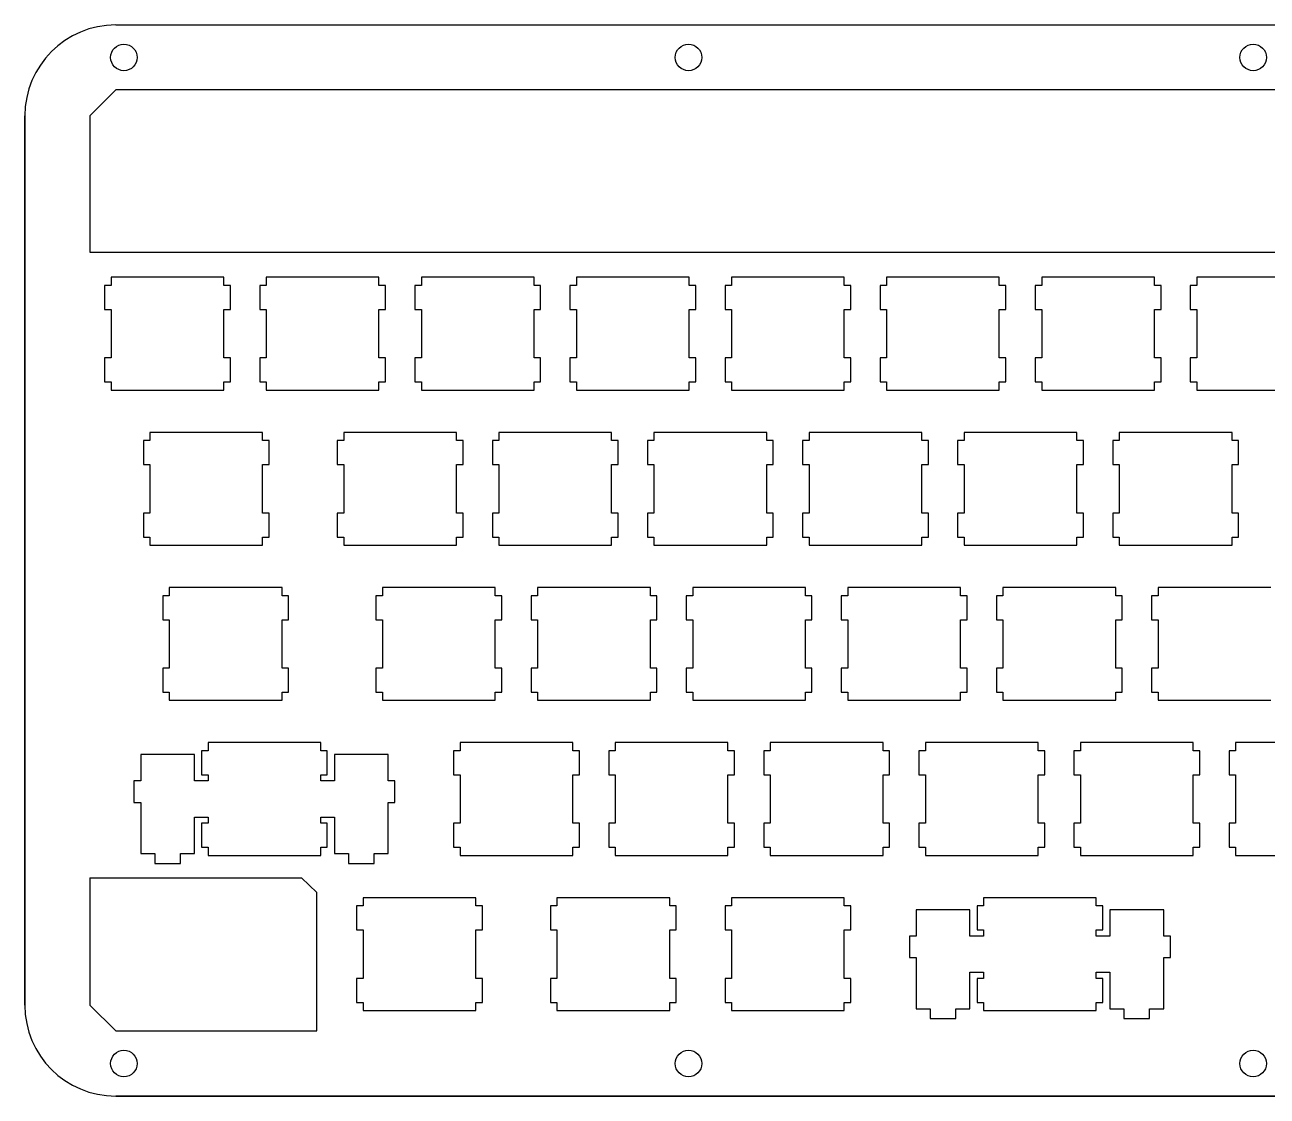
# Model space of a CAD drawing. Header units: millimetres. Extents: x 36 to 338, y -346 to -215.
# Drawn here: x 36.4 to 189, y -346.5 to -214.9 of the extents above; entities that cross this region are included whole.
import ezdxf

# ---------------------------------------------------------------- set-up
doc = ezdxf.new("R2010")
doc.units = ezdxf.units.MM
doc.header["$MEASUREMENT"] = 0

msp = doc.modelspace()

# ---------------------------------------------------------------- linework, layer by layer
at = {"linetype": 'Continuous'}
for p, q in [((47.62, -214.89), (203.28, -214.89)), ((44.45, -226.07), (47.62, -222.89)), ((47.62, -222.89), (44.45, -226.07)), ((203.28, -222.89), (47.62, -222.89)), ((36.45, -226.07), (36.45, -335.29)), ((36.45, -335.29), (36.45, -226.07)), ((44.45, -242.8), (330.2, -242.8)), ((44.45, -319.67), (70.45, -319.67)), ((72.3, -321.46), (70.45, -319.67)), ((72.3, -338.46), (72.3, -321.46)), ((44.45, -335.29), (47.62, -338.46)), ((47.62, -346.46), (327.02, -346.46)), ((327.02, -346.46), (47.62, -346.46))]:
    msp.add_line(p, q, dxfattribs=at)
for p, q in [((44.45, -226.07), (44.45, -242.8)), ((44.45, -319.67), (44.45, -335.29)), ((47.62, -338.46), (72.3, -338.46))]:
    msp.add_line(p, q)
at = {"color": 5}
for p, q in [((47.05, -246.9), (46.25, -246.9)), ((46.25, -246.9), (46.25, -249.85)), ((47.05, -245.9), (47.05, -246.9)), ((60.9, -245.9), (47.05, -245.9)), ((60.9, -246.9), (60.9, -245.9)), ((61.7, -246.9), (60.9, -246.9)), ((61.7, -249.85), (61.7, -246.9)), ((66.1, -246.9), (65.3, -246.9)), ((65.3, -246.9), (65.3, -249.85)), ((66.1, -245.9), (66.1, -246.9)), ((79.94, -245.9), (66.1, -245.9)), ((79.94, -246.9), (79.94, -245.9)), ((80.75, -246.9), (79.94, -246.9)), ((80.75, -249.85), (80.75, -246.9)), ((85.15, -246.9), (84.35, -246.9)), ((84.35, -246.9), (84.35, -249.85)), ((85.15, -245.9), (85.15, -246.9)), ((98.99, -245.9), (85.15, -245.9)), ((98.99, -246.9), (98.99, -245.9)), ((99.8, -246.9), (98.99, -246.9)), ((99.8, -249.85), (99.8, -246.9)), ((104.2, -246.9), (103.4, -246.9)), ((103.4, -246.9), (103.4, -249.85)), ((104.2, -245.9), (104.2, -246.9)), ((118.04, -245.9), (104.2, -245.9)), ((118.04, -246.9), (118.04, -245.9)), ((118.85, -246.9), (118.04, -246.9)), ((118.85, -249.85), (118.85, -246.9)), ((123.25, -246.9), (122.45, -246.9)), ((122.45, -246.9), (122.45, -249.85)), ((123.25, -245.9), (123.25, -246.9)), ((137.09, -245.9), (123.25, -245.9)), ((137.09, -246.9), (137.09, -245.9)), ((137.89, -246.9), (137.09, -246.9)), ((137.89, -249.85), (137.89, -246.9)), ((142.3, -246.9), (141.5, -246.9)), ((141.5, -246.9), (141.5, -249.85)), ((142.3, -245.9), (142.3, -246.9)), ((156.14, -245.9), (142.3, -245.9)), ((156.14, -246.9), (156.14, -245.9)), ((156.94, -246.9), (156.14, -246.9)), ((156.94, -249.85), (156.94, -246.9)), ((161.35, -246.9), (160.54, -246.9)), ((160.54, -246.9), (160.54, -249.85)), ((161.35, -245.9), (161.35, -246.9)), ((175.19, -245.9), (161.35, -245.9)), ((175.19, -246.9), (175.19, -245.9)), ((176, -246.9), (175.19, -246.9)), ((176, -249.85), (176, -246.9)), ((180.4, -246.9), (179.59, -246.9)), ((179.59, -246.9), (179.59, -249.85)), ((180.4, -245.9), (180.4, -246.9)), ((194.24, -245.9), (180.4, -245.9)), ((46.25, -249.85), (47.05, -249.85)), ((47.05, -249.85), (47.05, -255.8)), ((60.9, -255.8), (60.9, -249.85)), ((60.9, -249.85), (61.7, -249.85)), ((65.3, -249.85), (66.1, -249.85)), ((66.1, -249.85), (66.1, -255.8)), ((79.94, -255.8), (79.94, -249.85)), ((79.94, -249.85), (80.75, -249.85)), ((84.35, -249.85), (85.15, -249.85)), ((85.15, -249.85), (85.15, -255.8)), ((98.99, -255.8), (98.99, -249.85)), ((98.99, -249.85), (99.8, -249.85)), ((103.4, -249.85), (104.2, -249.85)), ((104.2, -249.85), (104.2, -255.8)), ((118.04, -255.8), (118.04, -249.85)), ((118.04, -249.85), (118.85, -249.85)), ((122.45, -249.85), (123.25, -249.85)), ((123.25, -249.85), (123.25, -255.8)), ((137.09, -255.8), (137.09, -249.85)), ((137.09, -249.85), (137.89, -249.85)), ((141.5, -249.85), (142.3, -249.85)), ((142.3, -249.85), (142.3, -255.8)), ((156.14, -255.8), (156.14, -249.85)), ((156.14, -249.85), (156.94, -249.85)), ((160.54, -249.85), (161.35, -249.85)), ((161.35, -249.85), (161.35, -255.8)), ((175.19, -255.8), (175.19, -249.85)), ((175.19, -249.85), (176, -249.85)), ((179.59, -249.85), (180.4, -249.85)), ((180.4, -249.85), (180.4, -255.8)), ((47.05, -255.8), (46.25, -255.8)), ((46.25, -255.8), (46.25, -258.75)), ((61.7, -255.8), (60.9, -255.8)), ((61.7, -258.75), (61.7, -255.8)), ((66.1, -255.8), (65.3, -255.8)), ((65.3, -255.8), (65.3, -258.75)), ((80.75, -255.8), (79.94, -255.8)), ((80.75, -258.75), (80.75, -255.8)), ((85.15, -255.8), (84.35, -255.8)), ((84.35, -255.8), (84.35, -258.75)), ((99.8, -255.8), (98.99, -255.8)), ((99.8, -258.75), (99.8, -255.8)), ((104.2, -255.8), (103.4, -255.8)), ((103.4, -255.8), (103.4, -258.75)), ((118.85, -255.8), (118.04, -255.8)), ((118.85, -258.75), (118.85, -255.8)), ((123.25, -255.8), (122.45, -255.8)), ((122.45, -255.8), (122.45, -258.75)), ((137.89, -255.8), (137.09, -255.8)), ((137.89, -258.75), (137.89, -255.8)), ((142.3, -255.8), (141.5, -255.8)), ((141.5, -255.8), (141.5, -258.75)), ((156.94, -255.8), (156.14, -255.8)), ((156.94, -258.75), (156.94, -255.8)), ((161.35, -255.8), (160.54, -255.8)), ((160.54, -255.8), (160.54, -258.75)), ((176, -255.8), (175.19, -255.8)), ((176, -258.75), (176, -255.8)), ((180.4, -255.8), (179.59, -255.8)), ((179.59, -255.8), (179.59, -258.75)), ((46.25, -258.75), (47.05, -258.75)), ((47.05, -258.75), (47.05, -259.75)), ((60.9, -259.75), (60.9, -258.75)), ((60.9, -258.75), (61.7, -258.75)), ((65.3, -258.75), (66.1, -258.75)), ((66.1, -258.75), (66.1, -259.75)), ((79.94, -259.75), (79.94, -258.75)), ((79.94, -258.75), (80.75, -258.75)), ((84.35, -258.75), (85.15, -258.75)), ((85.15, -258.75), (85.15, -259.75)), ((98.99, -259.75), (98.99, -258.75)), ((98.99, -258.75), (99.8, -258.75)), ((103.4, -258.75), (104.2, -258.75)), ((104.2, -258.75), (104.2, -259.75)), ((118.04, -259.75), (118.04, -258.75)), ((118.04, -258.75), (118.85, -258.75)), ((122.45, -258.75), (123.25, -258.75)), ((123.25, -258.75), (123.25, -259.75)), ((137.09, -259.75), (137.09, -258.75)), ((137.09, -258.75), (137.89, -258.75)), ((141.5, -258.75), (142.3, -258.75)), ((142.3, -258.75), (142.3, -259.75)), ((156.14, -259.75), (156.14, -258.75)), ((156.14, -258.75), (156.94, -258.75)), ((160.54, -258.75), (161.35, -258.75)), ((161.35, -258.75), (161.35, -259.75)), ((175.19, -259.75), (175.19, -258.75)), ((175.19, -258.75), (176, -258.75)), ((179.59, -258.75), (180.4, -258.75)), ((180.4, -258.75), (180.4, -259.75)), ((47.05, -259.75), (60.9, -259.75)), ((66.1, -259.75), (79.94, -259.75)), ((85.15, -259.75), (98.99, -259.75)), ((104.2, -259.75), (118.04, -259.75)), ((123.25, -259.75), (137.09, -259.75)), ((142.3, -259.75), (156.14, -259.75)), ((161.35, -259.75), (175.19, -259.75)), ((180.4, -259.75), (194.24, -259.75)), ((51.81, -264.95), (51.81, -265.95)), ((65.66, -264.95), (51.81, -264.95)), ((65.66, -265.95), (65.66, -264.95)), ((75.62, -264.95), (75.62, -265.95)), ((89.47, -264.95), (75.62, -264.95)), ((89.47, -265.95), (89.47, -264.95)), ((94.67, -264.95), (94.67, -265.95)), ((108.52, -264.95), (94.67, -264.95)), ((108.52, -265.95), (108.52, -264.95)), ((113.72, -264.95), (113.72, -265.95)), ((127.57, -264.95), (113.72, -264.95)), ((127.57, -265.95), (127.57, -264.95)), ((132.77, -264.95), (132.77, -265.95)), ((146.62, -264.95), (132.77, -264.95)), ((146.62, -265.95), (146.62, -264.95)), ((151.82, -264.95), (151.82, -265.95)), ((165.67, -264.95), (151.82, -264.95)), ((165.67, -265.95), (165.67, -264.95)), ((170.87, -264.95), (170.87, -265.95)), ((184.72, -264.95), (170.87, -264.95)), ((184.72, -265.95), (184.72, -264.95)), ((51.81, -265.95), (51.01, -265.95)), ((51.01, -265.95), (51.01, -268.9)), ((66.46, -265.95), (65.66, -265.95)), ((66.46, -268.9), (66.46, -265.95)), ((75.62, -265.95), (74.82, -265.95)), ((74.82, -265.95), (74.82, -268.9)), ((90.27, -265.95), (89.47, -265.95)), ((90.27, -268.9), (90.27, -265.95)), ((94.67, -265.95), (93.87, -265.95)), ((93.87, -265.95), (93.87, -268.9)), ((109.32, -265.95), (108.52, -265.95)), ((109.32, -268.9), (109.32, -265.95)), ((113.72, -265.95), (112.92, -265.95)), ((112.92, -265.95), (112.92, -268.9)), ((128.37, -265.95), (127.57, -265.95)), ((128.37, -268.9), (128.37, -265.95)), ((132.77, -265.95), (131.97, -265.95)), ((131.97, -265.95), (131.97, -268.9)), ((147.42, -265.95), (146.62, -265.95)), ((147.42, -268.9), (147.42, -265.95)), ((151.82, -265.95), (151.02, -265.95)), ((151.02, -265.95), (151.02, -268.9)), ((166.47, -265.95), (165.67, -265.95)), ((166.47, -268.9), (166.47, -265.95)), ((170.87, -265.95), (170.07, -265.95)), ((170.07, -265.95), (170.07, -268.9)), ((185.52, -265.95), (184.72, -265.95)), ((185.52, -268.9), (185.52, -265.95)), ((51.01, -268.9), (51.81, -268.9)), ((51.81, -268.9), (51.81, -274.85)), ((65.66, -274.85), (65.66, -268.9)), ((65.66, -268.9), (66.46, -268.9)), ((74.82, -268.9), (75.62, -268.9)), ((75.62, -268.9), (75.62, -274.85)), ((89.47, -274.85), (89.47, -268.9)), ((89.47, -268.9), (90.27, -268.9)), ((93.87, -268.9), (94.67, -268.9)), ((94.67, -268.9), (94.67, -274.85)), ((108.52, -274.85), (108.52, -268.9)), ((108.52, -268.9), (109.32, -268.9)), ((112.92, -268.9), (113.72, -268.9)), ((113.72, -268.9), (113.72, -274.85)), ((127.57, -274.85), (127.57, -268.9)), ((127.57, -268.9), (128.37, -268.9)), ((131.97, -268.9), (132.77, -268.9)), ((132.77, -268.9), (132.77, -274.85)), ((146.62, -274.85), (146.62, -268.9)), ((146.62, -268.9), (147.42, -268.9)), ((151.02, -268.9), (151.82, -268.9)), ((151.82, -268.9), (151.82, -274.85)), ((165.67, -274.85), (165.67, -268.9)), ((165.67, -268.9), (166.47, -268.9)), ((170.07, -268.9), (170.87, -268.9)), ((170.87, -268.9), (170.87, -274.85)), ((184.72, -274.85), (184.72, -268.9)), ((184.72, -268.9), (185.52, -268.9)), ((51.81, -274.85), (51.01, -274.85)), ((51.01, -274.85), (51.01, -277.8)), ((66.46, -274.85), (65.66, -274.85)), ((66.46, -277.8), (66.46, -274.85)), ((75.62, -274.85), (74.82, -274.85)), ((74.82, -274.85), (74.82, -277.8)), ((90.27, -274.85), (89.47, -274.85)), ((90.27, -277.8), (90.27, -274.85)), ((94.67, -274.85), (93.87, -274.85)), ((93.87, -274.85), (93.87, -277.8)), ((109.32, -274.85), (108.52, -274.85)), ((109.32, -277.8), (109.32, -274.85)), ((113.72, -274.85), (112.92, -274.85)), ((112.92, -274.85), (112.92, -277.8)), ((128.37, -274.85), (127.57, -274.85)), ((128.37, -277.8), (128.37, -274.85)), ((132.77, -274.85), (131.97, -274.85)), ((131.97, -274.85), (131.97, -277.8)), ((147.42, -274.85), (146.62, -274.85)), ((147.42, -277.8), (147.42, -274.85)), ((151.82, -274.85), (151.02, -274.85)), ((151.02, -274.85), (151.02, -277.8)), ((166.47, -274.85), (165.67, -274.85)), ((166.47, -277.8), (166.47, -274.85)), ((170.87, -274.85), (170.07, -274.85)), ((170.07, -274.85), (170.07, -277.8)), ((185.52, -274.85), (184.72, -274.85)), ((185.52, -277.8), (185.52, -274.85)), ((51.01, -277.8), (51.81, -277.8)), ((51.81, -277.8), (51.81, -278.8)), ((51.81, -278.8), (65.66, -278.8)), ((65.66, -278.8), (65.66, -277.8)), ((65.66, -277.8), (66.46, -277.8)), ((74.82, -277.8), (75.62, -277.8)), ((75.62, -277.8), (75.62, -278.8)), ((75.62, -278.8), (89.47, -278.8)), ((89.47, -278.8), (89.47, -277.8)), ((89.47, -277.8), (90.27, -277.8)), ((93.87, -277.8), (94.67, -277.8)), ((94.67, -277.8), (94.67, -278.8)), ((94.67, -278.8), (108.52, -278.8)), ((108.52, -278.8), (108.52, -277.8)), ((108.52, -277.8), (109.32, -277.8)), ((112.92, -277.8), (113.72, -277.8)), ((113.72, -277.8), (113.72, -278.8)), ((113.72, -278.8), (127.57, -278.8)), ((127.57, -278.8), (127.57, -277.8)), ((127.57, -277.8), (128.37, -277.8)), ((131.97, -277.8), (132.77, -277.8)), ((132.77, -277.8), (132.77, -278.8)), ((132.77, -278.8), (146.62, -278.8)), ((146.62, -278.8), (146.62, -277.8)), ((146.62, -277.8), (147.42, -277.8)), ((151.02, -277.8), (151.82, -277.8)), ((151.82, -277.8), (151.82, -278.8)), ((151.82, -278.8), (165.67, -278.8)), ((165.67, -278.8), (165.67, -277.8)), ((165.67, -277.8), (166.47, -277.8)), ((170.07, -277.8), (170.87, -277.8)), ((170.87, -277.8), (170.87, -278.8)), ((170.87, -278.8), (184.72, -278.8)), ((184.72, -278.8), (184.72, -277.8)), ((184.72, -277.8), (185.52, -277.8)), ((54.19, -285), (53.39, -285)), ((53.39, -285), (53.39, -287.95)), ((54.19, -284), (54.19, -285)), ((68.04, -284), (54.19, -284)), ((68.04, -285), (68.04, -284)), ((68.84, -285), (68.04, -285)), ((68.84, -287.95), (68.84, -285)), ((80.38, -285), (79.58, -285)), ((79.58, -285), (79.58, -287.95)), ((80.38, -284), (80.38, -285)), ((94.23, -284), (80.38, -284)), ((94.23, -285), (94.23, -284)), ((95.03, -285), (94.23, -285)), ((95.03, -287.95), (95.03, -285)), ((99.43, -285), (98.63, -285)), ((98.63, -285), (98.63, -287.95)), ((99.43, -284), (99.43, -285)), ((113.28, -284), (99.43, -284)), ((113.28, -285), (113.28, -284)), ((114.08, -285), (113.28, -285)), ((114.08, -287.95), (114.08, -285)), ((118.48, -285), (117.68, -285)), ((117.68, -285), (117.68, -287.95)), ((118.48, -284), (118.48, -285)), ((132.33, -284), (118.48, -284)), ((132.33, -285), (132.33, -284)), ((133.13, -285), (132.33, -285)), ((133.13, -287.95), (133.13, -285)), ((137.53, -285), (136.73, -285)), ((136.73, -285), (136.73, -287.95)), ((137.53, -284), (137.53, -285)), ((151.38, -284), (137.53, -284)), ((151.38, -285), (151.38, -284)), ((152.18, -285), (151.38, -285)), ((152.18, -287.95), (152.18, -285)), ((156.58, -285), (155.78, -285)), ((155.78, -285), (155.78, -287.95)), ((156.58, -284), (156.58, -285)), ((170.43, -284), (156.58, -284)), ((170.43, -285), (170.43, -284)), ((171.23, -285), (170.43, -285)), ((171.23, -287.95), (171.23, -285)), ((175.63, -285), (174.83, -285)), ((174.83, -285), (174.83, -287.95)), ((175.63, -284), (175.63, -285)), ((189.48, -284), (175.63, -284)), ((53.39, -287.95), (54.19, -287.95)), ((54.19, -287.95), (54.19, -293.9)), ((68.04, -293.9), (68.04, -287.95)), ((68.04, -287.95), (68.84, -287.95)), ((79.58, -287.95), (80.38, -287.95)), ((80.38, -287.95), (80.38, -293.9)), ((94.23, -293.9), (94.23, -287.95)), ((94.23, -287.95), (95.03, -287.95)), ((98.63, -287.95), (99.43, -287.95)), ((99.43, -287.95), (99.43, -293.9)), ((113.28, -293.9), (113.28, -287.95)), ((113.28, -287.95), (114.08, -287.95)), ((117.68, -287.95), (118.48, -287.95)), ((118.48, -287.95), (118.48, -293.9)), ((132.33, -293.9), (132.33, -287.95)), ((132.33, -287.95), (133.13, -287.95)), ((136.73, -287.95), (137.53, -287.95)), ((137.53, -287.95), (137.53, -293.9)), ((151.38, -293.9), (151.38, -287.95)), ((151.38, -287.95), (152.18, -287.95)), ((155.78, -287.95), (156.58, -287.95)), ((156.58, -287.95), (156.58, -293.9)), ((170.43, -293.9), (170.43, -287.95)), ((170.43, -287.95), (171.23, -287.95)), ((174.83, -287.95), (175.63, -287.95)), ((175.63, -287.95), (175.63, -293.9)), ((54.19, -293.9), (53.39, -293.9)), ((53.39, -293.9), (53.39, -296.85)), ((68.84, -293.9), (68.04, -293.9)), ((68.84, -296.85), (68.84, -293.9)), ((80.38, -293.9), (79.58, -293.9)), ((79.58, -293.9), (79.58, -296.85)), ((95.03, -293.9), (94.23, -293.9)), ((95.03, -296.85), (95.03, -293.9)), ((99.43, -293.9), (98.63, -293.9)), ((98.63, -293.9), (98.63, -296.85)), ((114.08, -293.9), (113.28, -293.9)), ((114.08, -296.85), (114.08, -293.9)), ((118.48, -293.9), (117.68, -293.9)), ((117.68, -293.9), (117.68, -296.85)), ((133.13, -293.9), (132.33, -293.9)), ((133.13, -296.85), (133.13, -293.9)), ((137.53, -293.9), (136.73, -293.9)), ((136.73, -293.9), (136.73, -296.85)), ((152.18, -293.9), (151.38, -293.9)), ((152.18, -296.85), (152.18, -293.9)), ((156.58, -293.9), (155.78, -293.9)), ((155.78, -293.9), (155.78, -296.85)), ((171.23, -293.9), (170.43, -293.9)), ((171.23, -296.85), (171.23, -293.9)), ((175.63, -293.9), (174.83, -293.9)), ((174.83, -293.9), (174.83, -296.85)), ((53.39, -296.85), (54.19, -296.85)), ((54.19, -296.85), (54.19, -297.85)), ((68.04, -297.85), (68.04, -296.85)), ((68.04, -296.85), (68.84, -296.85)), ((79.58, -296.85), (80.38, -296.85)), ((80.38, -296.85), (80.38, -297.85)), ((94.23, -297.85), (94.23, -296.85)), ((94.23, -296.85), (95.03, -296.85)), ((98.63, -296.85), (99.43, -296.85)), ((99.43, -296.85), (99.43, -297.85)), ((113.28, -297.85), (113.28, -296.85)), ((113.28, -296.85), (114.08, -296.85)), ((117.68, -296.85), (118.48, -296.85)), ((118.48, -296.85), (118.48, -297.85)), ((132.33, -297.85), (132.33, -296.85)), ((132.33, -296.85), (133.13, -296.85)), ((136.73, -296.85), (137.53, -296.85)), ((137.53, -296.85), (137.53, -297.85)), ((151.38, -297.85), (151.38, -296.85)), ((151.38, -296.85), (152.18, -296.85)), ((155.78, -296.85), (156.58, -296.85)), ((156.58, -296.85), (156.58, -297.85)), ((170.43, -297.85), (170.43, -296.85)), ((170.43, -296.85), (171.23, -296.85)), ((174.83, -296.85), (175.63, -296.85)), ((175.63, -296.85), (175.63, -297.85)), ((54.19, -297.85), (68.04, -297.85)), ((80.38, -297.85), (94.23, -297.85)), ((99.43, -297.85), (113.28, -297.85)), ((118.48, -297.85), (132.33, -297.85)), ((137.53, -297.85), (151.38, -297.85)), ((156.58, -297.85), (170.43, -297.85)), ((175.63, -297.85), (189.48, -297.85)), ((58.95, -303.05), (58.95, -304.05)), ((72.8, -303.05), (58.95, -303.05)), ((72.8, -304.05), (72.8, -303.05)), ((89.91, -303.05), (89.91, -304.05)), ((103.76, -303.05), (89.91, -303.05)), ((103.76, -304.05), (103.76, -303.05)), ((108.96, -303.05), (108.96, -304.05)), ((122.81, -303.05), (108.96, -303.05)), ((122.81, -304.05), (122.81, -303.05)), ((128.01, -303.05), (128.01, -304.05)), ((141.86, -303.05), (128.01, -303.05)), ((141.86, -304.05), (141.86, -303.05)), ((147.06, -303.05), (147.06, -304.05)), ((160.91, -303.05), (147.06, -303.05)), ((160.91, -304.05), (160.91, -303.05)), ((166.11, -303.05), (166.11, -304.05)), ((179.96, -303.05), (166.11, -303.05)), ((179.96, -304.05), (179.96, -303.05)), ((185.16, -303.05), (185.16, -304.05)), ((199.01, -303.05), (185.16, -303.05)), ((57.28, -304.52), (50.68, -304.52)), ((50.68, -304.52), (50.68, -307.75)), ((57.28, -307.75), (57.28, -304.52)), ((58.95, -304.05), (58.15, -304.05)), ((58.15, -304.05), (58.15, -307)), ((73.6, -304.05), (72.8, -304.05)), ((73.6, -307), (73.6, -304.05)), ((81.08, -304.52), (74.48, -304.52)), ((74.48, -304.52), (74.48, -307.75)), ((81.08, -307.75), (81.08, -304.52)), ((89.91, -304.05), (89.11, -304.05)), ((89.11, -304.05), (89.11, -307)), ((104.56, -304.05), (103.76, -304.05)), ((104.56, -307), (104.56, -304.05)), ((108.96, -304.05), (108.16, -304.05)), ((108.16, -304.05), (108.16, -307)), ((123.61, -304.05), (122.81, -304.05)), ((123.61, -307), (123.61, -304.05)), ((128.01, -304.05), (127.21, -304.05)), ((127.21, -304.05), (127.21, -307)), ((142.66, -304.05), (141.86, -304.05)), ((142.66, -307), (142.66, -304.05)), ((147.06, -304.05), (146.26, -304.05)), ((146.26, -304.05), (146.26, -307)), ((161.71, -304.05), (160.91, -304.05)), ((161.71, -307), (161.71, -304.05)), ((166.11, -304.05), (165.31, -304.05)), ((165.31, -304.05), (165.31, -307)), ((180.76, -304.05), (179.96, -304.05)), ((180.76, -307), (180.76, -304.05)), ((185.16, -304.05), (184.36, -304.05)), ((184.36, -304.05), (184.36, -307)), ((50.68, -307.75), (49.85, -307.75)), ((49.85, -307.75), (49.85, -310.4)), ((58.95, -307.75), (57.28, -307.75)), ((58.15, -307), (58.95, -307)), ((58.95, -307), (58.95, -307.75)), ((72.8, -307.75), (72.8, -307)), ((72.8, -307), (73.6, -307)), ((74.48, -307.75), (72.8, -307.75)), ((81.9, -307.75), (81.08, -307.75)), ((81.9, -310.4), (81.9, -307.75)), ((89.11, -307), (89.91, -307)), ((89.91, -307), (89.91, -312.95)), ((103.76, -312.95), (103.76, -307)), ((103.76, -307), (104.56, -307)), ((108.16, -307), (108.96, -307)), ((108.96, -307), (108.96, -312.95)), ((122.81, -312.95), (122.81, -307)), ((122.81, -307), (123.61, -307)), ((127.21, -307), (128.01, -307)), ((128.01, -307), (128.01, -312.95)), ((141.86, -312.95), (141.86, -307)), ((141.86, -307), (142.66, -307)), ((146.26, -307), (147.06, -307)), ((147.06, -307), (147.06, -312.95)), ((160.91, -312.95), (160.91, -307)), ((160.91, -307), (161.71, -307)), ((165.31, -307), (166.11, -307)), ((166.11, -307), (166.11, -312.95)), ((179.96, -312.95), (179.96, -307)), ((179.96, -307), (180.76, -307)), ((184.36, -307), (185.16, -307)), ((185.16, -307), (185.16, -312.95)), ((49.85, -310.4), (50.68, -310.4)), ((50.68, -310.4), (50.68, -316.67)), ((81.08, -316.67), (81.08, -310.4)), ((81.08, -310.4), (81.9, -310.4)), ((57.28, -316.67), (57.28, -312.2)), ((57.28, -312.2), (58.95, -312.2)), ((58.95, -312.2), (58.95, -312.95)), ((72.8, -312.95), (72.8, -312.2)), ((72.8, -312.2), (74.48, -312.2)), ((74.48, -312.2), (74.48, -316.67)), ((58.95, -312.95), (58.15, -312.95)), ((58.15, -312.95), (58.15, -315.9)), ((73.6, -312.95), (72.8, -312.95)), ((73.6, -315.9), (73.6, -312.95)), ((89.91, -312.95), (89.11, -312.95)), ((89.11, -312.95), (89.11, -315.9)), ((104.56, -312.95), (103.76, -312.95)), ((104.56, -315.9), (104.56, -312.95)), ((108.96, -312.95), (108.16, -312.95)), ((108.16, -312.95), (108.16, -315.9)), ((123.61, -312.95), (122.81, -312.95)), ((123.61, -315.9), (123.61, -312.95)), ((128.01, -312.95), (127.21, -312.95)), ((127.21, -312.95), (127.21, -315.9)), ((142.66, -312.95), (141.86, -312.95)), ((142.66, -315.9), (142.66, -312.95)), ((147.06, -312.95), (146.26, -312.95)), ((146.26, -312.95), (146.26, -315.9)), ((161.71, -312.95), (160.91, -312.95)), ((161.71, -315.9), (161.71, -312.95)), ((166.11, -312.95), (165.31, -312.95)), ((165.31, -312.95), (165.31, -315.9)), ((180.76, -312.95), (179.96, -312.95)), ((180.76, -315.9), (180.76, -312.95)), ((185.16, -312.95), (184.36, -312.95)), ((184.36, -312.95), (184.36, -315.9)), ((50.68, -316.67), (52.4, -316.67)), ((52.4, -316.67), (52.4, -317.87)), ((55.55, -317.87), (55.55, -316.67)), ((55.55, -316.67), (57.28, -316.67)), ((58.15, -315.9), (58.95, -315.9)), ((58.95, -315.9), (58.95, -316.9)), ((58.95, -316.9), (72.8, -316.9)), ((72.8, -316.9), (72.8, -315.9)), ((72.8, -315.9), (73.6, -315.9)), ((74.48, -316.67), (76.2, -316.67)), ((76.2, -316.67), (76.2, -317.87)), ((79.35, -317.87), (79.35, -316.67)), ((79.35, -316.67), (81.08, -316.67)), ((89.11, -315.9), (89.91, -315.9)), ((89.91, -315.9), (89.91, -316.9)), ((89.91, -316.9), (103.76, -316.9)), ((103.76, -316.9), (103.76, -315.9)), ((103.76, -315.9), (104.56, -315.9)), ((108.16, -315.9), (108.96, -315.9)), ((108.96, -315.9), (108.96, -316.9)), ((108.96, -316.9), (122.81, -316.9)), ((122.81, -316.9), (122.81, -315.9)), ((122.81, -315.9), (123.61, -315.9)), ((127.21, -315.9), (128.01, -315.9)), ((128.01, -315.9), (128.01, -316.9)), ((128.01, -316.9), (141.86, -316.9)), ((141.86, -316.9), (141.86, -315.9)), ((141.86, -315.9), (142.66, -315.9)), ((146.26, -315.9), (147.06, -315.9)), ((147.06, -315.9), (147.06, -316.9)), ((147.06, -316.9), (160.91, -316.9)), ((160.91, -316.9), (160.91, -315.9)), ((160.91, -315.9), (161.71, -315.9)), ((165.31, -315.9), (166.11, -315.9)), ((166.11, -315.9), (166.11, -316.9)), ((166.11, -316.9), (179.96, -316.9)), ((179.96, -316.9), (179.96, -315.9)), ((179.96, -315.9), (180.76, -315.9)), ((184.36, -315.9), (185.16, -315.9)), ((185.16, -315.9), (185.16, -316.9)), ((185.16, -316.9), (199.01, -316.9)), ((52.4, -317.87), (55.55, -317.87)), ((76.2, -317.87), (79.35, -317.87)), ((78, -323.1), (77.2, -323.1)), ((77.2, -323.1), (77.2, -326.05)), ((78, -322.1), (78, -323.1)), ((91.85, -322.1), (78, -322.1)), ((91.85, -323.1), (91.85, -322.1)), ((92.65, -323.1), (91.85, -323.1)), ((92.65, -326.05), (92.65, -323.1)), ((101.81, -323.1), (101.01, -323.1)), ((101.01, -323.1), (101.01, -326.05)), ((101.81, -322.1), (101.81, -323.1)), ((115.66, -322.1), (101.81, -322.1)), ((115.66, -323.1), (115.66, -322.1)), ((116.46, -323.1), (115.66, -323.1)), ((116.46, -326.05), (116.46, -323.1)), ((123.25, -323.1), (122.45, -323.1)), ((122.45, -323.1), (122.45, -326.05)), ((123.25, -322.1), (123.25, -323.1)), ((137.09, -322.1), (123.25, -322.1)), ((137.09, -323.1), (137.09, -322.1)), ((137.9, -323.1), (137.09, -323.1)), ((137.9, -326.05), (137.9, -323.1)), ((154.2, -323.1), (153.4, -323.1)), ((153.4, -323.1), (153.4, -326.05)), ((154.2, -322.1), (154.2, -323.1)), ((168.05, -322.1), (154.2, -322.1)), ((168.05, -323.1), (168.05, -322.1)), ((168.85, -323.1), (168.05, -323.1)), ((168.85, -326.05), (168.85, -323.1)), ((152.53, -323.57), (145.93, -323.57)), ((145.93, -323.57), (145.93, -326.8)), ((152.53, -326.8), (152.53, -323.57)), ((176.33, -323.57), (169.73, -323.57)), ((169.73, -323.57), (169.73, -326.8)), ((176.33, -326.8), (176.33, -323.57)), ((77.2, -326.05), (78, -326.05)), ((78, -326.05), (78, -332)), ((91.85, -332), (91.85, -326.05)), ((91.85, -326.05), (92.65, -326.05)), ((101.01, -326.05), (101.81, -326.05)), ((101.81, -326.05), (101.81, -332)), ((115.66, -332), (115.66, -326.05)), ((115.66, -326.05), (116.46, -326.05)), ((122.45, -326.05), (123.25, -326.05)), ((123.25, -326.05), (123.25, -332)), ((137.09, -332), (137.09, -326.05)), ((137.09, -326.05), (137.9, -326.05)), ((153.4, -326.05), (154.2, -326.05)), ((154.2, -326.05), (154.2, -326.8)), ((168.05, -326.8), (168.05, -326.05)), ((168.05, -326.05), (168.85, -326.05)), ((145.93, -326.8), (145.1, -326.8)), ((145.1, -326.8), (145.1, -329.45)), ((154.2, -326.8), (152.53, -326.8)), ((169.73, -326.8), (168.05, -326.8)), ((177.15, -326.8), (176.33, -326.8)), ((177.15, -329.45), (177.15, -326.8)), ((145.1, -329.45), (145.93, -329.45)), ((145.93, -329.45), (145.93, -335.72)), ((176.33, -335.72), (176.33, -329.45)), ((176.33, -329.45), (177.15, -329.45)), ((78, -332), (77.2, -332)), ((77.2, -332), (77.2, -334.95)), ((92.65, -332), (91.85, -332)), ((92.65, -334.95), (92.65, -332)), ((101.81, -332), (101.01, -332)), ((101.01, -332), (101.01, -334.95)), ((116.46, -332), (115.66, -332)), ((116.46, -334.95), (116.46, -332)), ((123.25, -332), (122.45, -332)), ((122.45, -332), (122.45, -334.95)), ((137.9, -332), (137.09, -332)), ((137.9, -334.95), (137.9, -332)), ((152.53, -335.72), (152.53, -331.25)), ((152.53, -331.25), (154.2, -331.25)), ((154.2, -332), (153.4, -332)), ((153.4, -332), (153.4, -334.95)), ((154.2, -331.25), (154.2, -332)), ((168.05, -332), (168.05, -331.25)), ((168.05, -331.25), (169.73, -331.25)), ((168.85, -332), (168.05, -332)), ((168.85, -334.95), (168.85, -332)), ((169.73, -331.25), (169.73, -335.72)), ((77.2, -334.95), (78, -334.95)), ((78, -334.95), (78, -335.95)), ((91.85, -335.95), (91.85, -334.95)), ((91.85, -334.95), (92.65, -334.95)), ((101.01, -334.95), (101.81, -334.95)), ((101.81, -334.95), (101.81, -335.95)), ((115.66, -335.95), (115.66, -334.95)), ((115.66, -334.95), (116.46, -334.95)), ((122.45, -334.95), (123.25, -334.95)), ((123.25, -334.95), (123.25, -335.95)), ((137.09, -335.95), (137.09, -334.95)), ((137.09, -334.95), (137.9, -334.95)), ((153.4, -334.95), (154.2, -334.95)), ((154.2, -334.95), (154.2, -335.95)), ((168.05, -335.95), (168.05, -334.95)), ((168.05, -334.95), (168.85, -334.95)), ((78, -335.95), (91.85, -335.95)), ((101.81, -335.95), (115.66, -335.95)), ((123.25, -335.95), (137.09, -335.95)), ((145.93, -335.72), (147.65, -335.72)), ((147.65, -335.72), (147.65, -336.92)), ((147.65, -336.92), (150.8, -336.92)), ((150.8, -336.92), (150.8, -335.72)), ((150.8, -335.72), (152.53, -335.72)), ((154.2, -335.95), (168.05, -335.95)), ((169.73, -335.72), (171.45, -335.72)), ((171.45, -335.72), (171.45, -336.92)), ((171.45, -336.92), (174.6, -336.92)), ((174.6, -336.92), (174.6, -335.72)), ((174.6, -335.72), (176.33, -335.72))]:
    msp.add_line(p, q, dxfattribs=at)
for centre in [(48.62, -218.89), (117.97, -218.89), (187.32, -218.89), (187.32, -218.89), (48.62, -342.46), (117.97, -342.46), (187.32, -342.46)]:
    msp.add_circle(centre, 1.63)
at = {"linetype": 'Continuous'}
for centre, start, end in [((47.62, -226.07), 90, 180), ((47.62, -335.29), 180, 270)]:
    msp.add_arc(centre, 11.17, start, end, dxfattribs=at)

doc.saveas('drawing.dxf')
